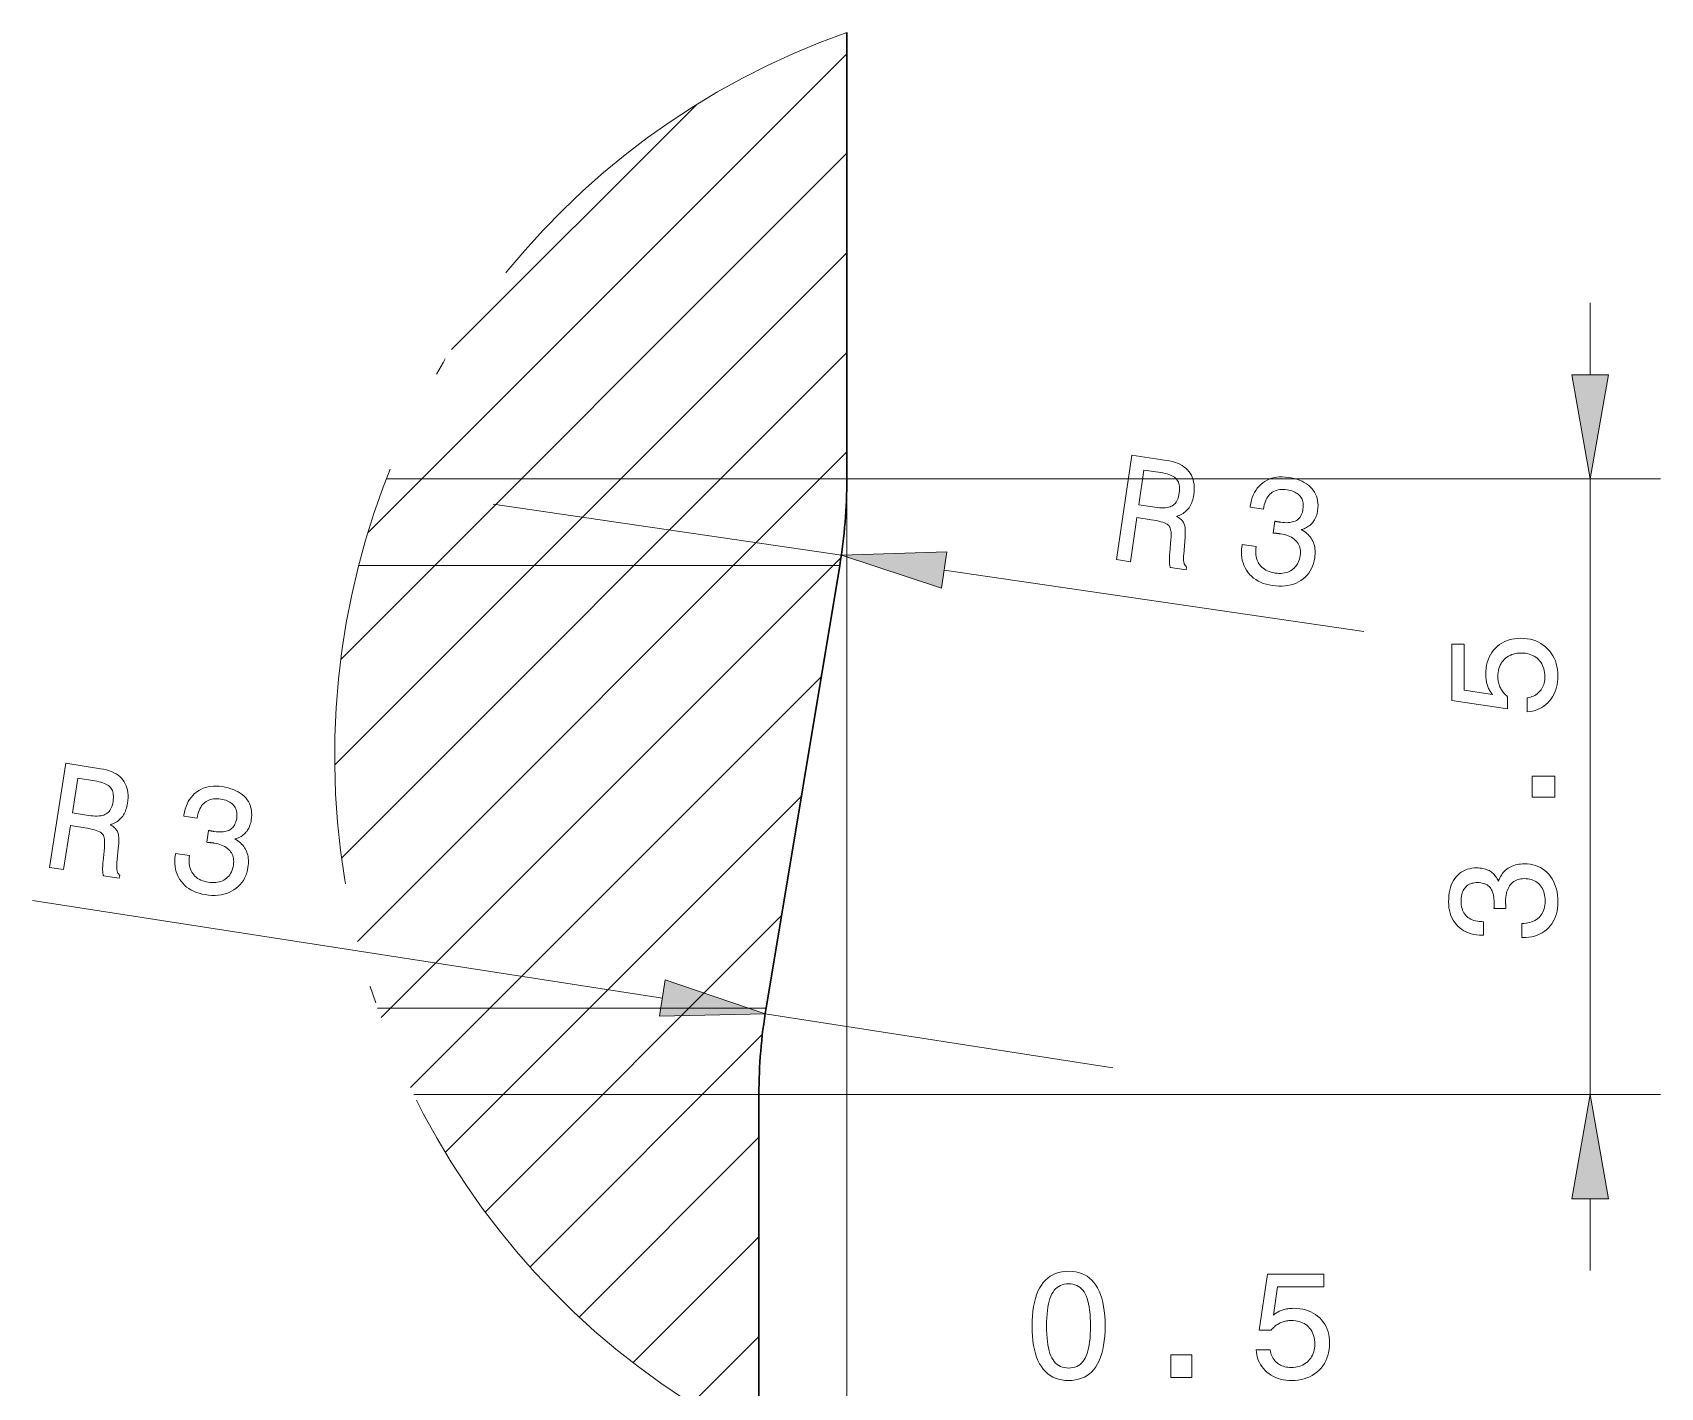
# Model space of a CAD drawing. Extents: x 0 to 594, y 0 to 521.
# Drawn here: x 475.3 to 521.56, y 253.57 to 292.06 of the extents above; entities that cross this region are included whole.
import ezdxf

# ---------------------------------------------------------------- set-up
doc = ezdxf.new("R2010")
doc.units = 0
doc.linetypes.add('DASHDOT', pattern=[18.5, 12, -3, 0.5, -3])

msp = doc.modelspace()

# ---------------------------------------------------------------- linework, layer by layer
at = {"color": 7, "lineweight": 30, "ltscale": 0.31689}
msp.add_line((498.443, 279.384), (498.443, 292.059), dxfattribs=at)
at = {"color": 7, "lineweight": 13, "ltscale": 0.481256}
msp.add_line((484.831, 277.846), (498.443, 291.458), dxfattribs=at)
at = {"color": 7, "lineweight": 13, "ltscale": 0.246368}
msp.add_line((487.208, 283.051), (494.176, 290.019), dxfattribs=at)
at = {"color": 7, "lineweight": 13}
for p, q in [((484.071, 274.257), (498.443, 288.63)), ((483.895, 271.253), (498.443, 285.801)), ((484.086, 268.616), (498.443, 282.973)), ((498.443, 279.384), (498.443, 250.849)), ((498.443, 279.384), (521.561, 279.384)), ((495.943, 261.884), (521.561, 261.884))]:
    msp.add_line(p, q, dxfattribs=at)
at = {"color": 7, "lineweight": 13, "ltscale": 0.051139}
msp.add_line((519.561, 282.338), (519.561, 284.384), dxfattribs=at)
at = {"color": 7, "lineweight": 13, "ltscale": 0.491676}
msp.add_line((484.537, 266.238), (498.443, 280.144), dxfattribs=at)
at = {"color": 7, "lineweight": 13, "ltscale": 0.327127}
msp.add_line((498.443, 279.384), (485.358, 279.384), dxfattribs=at)
at = {"color": 7, "lineweight": 13, "ltscale": 0.4375}
msp.add_line((519.561, 261.884), (519.561, 279.384), dxfattribs=at)
at = {"color": 7, "lineweight": 13, "ltscale": 0.249999}
msp.add_line((488.391, 278.661), (498.286, 277.215), dxfattribs=at)
at = {"color": 7, "lineweight": 13, "ltscale": 0.462069}
msp.add_line((485.205, 264.078), (498.275, 277.147), dxfattribs=at)
at = {"color": 7, "lineweight": 13, "ltscale": 0.341782}
msp.add_line((498.24, 276.921), (484.568, 276.921), dxfattribs=at)
at = {"color": 7, "lineweight": 30, "ltscale": 0.318689}
msp.add_line((496.147, 264.346), (498.24, 276.921), dxfattribs=at)
at = {"color": 7, "lineweight": 13, "ltscale": 0.30114}
msp.add_line((501.209, 276.788), (513.128, 275.047), dxfattribs=at)
at = {"color": 7, "lineweight": 13, "ltscale": 0.412629}
msp.add_line((486.042, 262.086), (497.713, 273.757), dxfattribs=at)
at = {"color": 7, "lineweight": 13, "ltscale": 0.357621}
msp.add_line((487.033, 260.249), (497.148, 270.364), dxfattribs=at)
at = {"color": 7, "lineweight": 13, "ltscale": 0.452789}
msp.add_line((493.2, 264.63), (475.302, 267.401), dxfattribs=at)
at = {"color": 7, "lineweight": 13, "ltscale": 0.297421}
msp.add_line((488.171, 258.559), (496.584, 266.971), dxfattribs=at)
at = {"color": 7, "lineweight": 13, "ltscale": 0.276168}
msp.add_line((496.147, 264.346), (485.1, 264.346), dxfattribs=at)
at = {"color": 7, "lineweight": 13, "ltscale": 0.250001}
msp.add_line((506.002, 262.648), (496.12, 264.178), dxfattribs=at)
at = {"color": 7, "lineweight": 13, "ltscale": 0.233497}
msp.add_line((489.438, 256.997), (496.042, 263.601), dxfattribs=at)
at = {"color": 7, "lineweight": 13, "ltscale": 0.245284}
msp.add_line((495.943, 261.884), (486.132, 261.884), dxfattribs=at)
at = {"color": 7, "lineweight": 30, "ltscale": 0.246409}
msp.add_line((495.943, 252.027), (495.943, 261.884), dxfattribs=at)
at = {"color": 7, "lineweight": 13, "ltscale": 0.18036}
msp.add_line((490.842, 255.572), (495.943, 260.674), dxfattribs=at)
at = {"color": 7, "lineweight": 13, "ltscale": 0.05114}
msp.add_line((519.561, 256.884), (519.561, 258.929), dxfattribs=at)
at = {"color": 7, "lineweight": 13, "ltscale": 0.126326}
msp.add_line((492.37, 254.272), (495.943, 257.845), dxfattribs=at)
at = {"color": 7, "lineweight": 13, "ltscale": 0.067364}
msp.add_line((494.038, 253.112), (495.943, 255.017), dxfattribs=at)
at = {"color": 7, "lineweight": 13}
for points in [[(519.04, 282.338), (519.561, 279.384), (520.082, 282.338)], [(506.102, 277.084), (506.535, 280.048), (507.526, 279.903), (507.611, 279.889), (507.691, 279.87), (507.767, 279.848), (507.838, 279.822), (507.904, 279.793), (507.965, 279.76), (508.021, 279.723), (508.073, 279.682), (508.12, 279.638), (508.162, 279.59), (508.199, 279.538), (508.231, 279.483), (508.257, 279.425), (508.279, 279.364), (508.295, 279.299), (508.306, 279.232), (508.312, 279.16), (508.313, 279.086), (508.309, 279.008), (508.299, 278.927), (508.291, 278.879), (508.282, 278.833), (508.27, 278.789), (508.257, 278.746), (508.242, 278.706), (508.225, 278.667), (508.206, 278.629), (508.186, 278.594), (508.164, 278.561), (508.14, 278.529), (508.114, 278.499), (508.087, 278.471), (508.058, 278.444), (508.028, 278.42), (507.995, 278.398), (507.961, 278.377), (507.926, 278.358), (507.889, 278.341), (507.85, 278.326), (507.809, 278.313), (507.839, 278.298), (507.867, 278.282), (507.893, 278.264), (507.917, 278.246), (507.939, 278.228), (507.959, 278.208), (507.977, 278.187), (507.993, 278.165), (508.007, 278.143), (508.019, 278.119), (508.03, 278.094), (508.038, 278.065), (508.045, 278.033), (508.051, 277.998), (508.055, 277.96), (508.058, 277.918), (508.059, 277.874), (508.058, 277.826), (508.056, 277.775), (508.053, 277.721), (508.014, 277.235), (508.012, 277.204), (508.01, 277.175), (508.009, 277.147), (508.009, 277.121), (508.009, 277.097), (508.01, 277.074), (508.011, 277.053), (508.014, 277.034), (508.016, 277.016), (508.02, 276.999), (508.024, 276.984), (508.029, 276.97), (508.034, 276.956), (508.041, 276.943), (508.048, 276.93), (508.056, 276.918), (508.065, 276.906), (508.074, 276.895), (508.084, 276.885), (508.095, 276.875), (508.084, 276.794), (507.635, 276.86), (507.631, 276.871), (507.627, 276.882), (507.623, 276.895), (507.62, 276.909), (507.617, 276.924), (507.615, 276.939), (507.613, 276.956), (507.611, 276.973), (507.609, 276.991), (507.608, 277.011), (507.607, 277.031), (507.607, 277.053), (507.607, 277.076), (507.607, 277.1), (507.608, 277.126), (507.609, 277.153), (507.61, 277.181), (507.612, 277.211), (507.614, 277.241), (507.617, 277.274), (507.652, 277.66), (507.656, 277.717), (507.658, 277.77), (507.657, 277.819), (507.654, 277.864), (507.649, 277.905), (507.641, 277.943), (507.631, 277.977), (507.619, 278.007), (507.605, 278.033), (507.588, 278.055), (507.567, 278.076), (507.54, 278.095), (507.506, 278.113), (507.465, 278.131), (507.418, 278.147), (507.365, 278.163), (507.305, 278.178), (507.239, 278.192), (507.167, 278.206), (507.088, 278.218), (506.681, 278.277), (506.498, 277.026)], [(507.362, 279.556), (506.878, 279.627), (506.734, 278.64), (507.191, 278.574), (507.259, 278.565), (507.323, 278.559), (507.383, 278.556), (507.439, 278.556), (507.491, 278.559), (507.539, 278.565), (507.584, 278.574), (507.624, 278.585), (507.661, 278.6), (507.694, 278.617), (507.723, 278.638), (507.751, 278.662), (507.776, 278.69), (507.799, 278.721), (507.819, 278.755), (507.838, 278.793), (507.853, 278.834), (507.867, 278.879), (507.878, 278.927), (507.887, 278.979), (507.893, 279.03), (507.896, 279.079), (507.896, 279.125), (507.893, 279.169), (507.886, 279.21), (507.877, 279.248), (507.864, 279.284), (507.848, 279.317), (507.829, 279.347), (507.807, 279.375), (507.781, 279.401), (507.751, 279.425), (507.717, 279.448), (507.678, 279.468), (507.636, 279.487), (507.589, 279.505), (507.539, 279.52), (507.484, 279.534), (507.425, 279.546)], [(509.674, 277.512), (510.068, 277.454), (510.062, 277.393), (510.06, 277.334), (510.061, 277.277), (510.066, 277.222), (510.074, 277.17), (510.086, 277.12), (510.102, 277.073), (510.121, 277.027), (510.143, 276.985), (510.17, 276.944), (510.199, 276.907), (510.232, 276.872), (510.268, 276.84), (510.307, 276.812), (510.35, 276.786), (510.395, 276.764), (510.444, 276.744), (510.496, 276.728), (510.551, 276.715), (510.609, 276.704), (510.666, 276.698), (510.721, 276.694), (510.775, 276.694), (510.826, 276.698), (510.875, 276.705), (510.923, 276.716), (510.968, 276.73), (511.011, 276.748), (511.052, 276.769), (511.092, 276.794), (511.128, 276.821), (511.162, 276.852), (511.192, 276.885), (511.22, 276.922), (511.245, 276.961), (511.266, 277.003), (511.285, 277.048), (511.3, 277.095), (511.313, 277.146), (511.322, 277.199), (511.328, 277.248), (511.329, 277.295), (511.328, 277.34), (511.322, 277.384), (511.313, 277.426), (511.3, 277.466), (511.284, 277.505), (511.264, 277.541), (511.24, 277.577), (511.213, 277.61), (511.182, 277.641), (511.149, 277.67), (511.112, 277.697), (511.072, 277.721), (511.029, 277.743), (510.983, 277.763), (510.933, 277.78), (510.881, 277.794), (510.826, 277.807), (510.767, 277.817), (510.759, 277.818), (510.75, 277.819), (510.742, 277.82), (510.733, 277.821), (510.724, 277.823), (510.715, 277.824), (510.706, 277.825), (510.697, 277.826), (510.688, 277.827), (510.679, 277.828), (510.67, 277.828), (510.659, 277.829), (510.649, 277.831), (510.637, 277.832), (510.625, 277.833), (510.613, 277.834), (510.6, 277.835), (510.586, 277.836), (510.572, 277.838), (510.557, 277.839), (510.606, 278.175), (510.615, 278.173), (510.624, 278.171), (510.633, 278.17), (510.642, 278.168), (510.651, 278.166), (510.659, 278.165), (510.668, 278.163), (510.677, 278.162), (510.685, 278.16), (510.693, 278.159), (510.702, 278.157), (510.71, 278.156), (510.718, 278.155), (510.726, 278.154), (510.733, 278.152), (510.741, 278.151), (510.749, 278.15), (510.756, 278.149), (510.763, 278.148), (510.77, 278.147), (510.827, 278.139), (510.88, 278.135), (510.931, 278.134), (510.98, 278.135), (511.025, 278.138), (511.068, 278.145), (511.109, 278.154), (511.146, 278.166), (511.181, 278.181), (511.214, 278.198), (511.243, 278.218), (511.271, 278.241), (511.296, 278.267), (511.319, 278.295), (511.339, 278.326), (511.356, 278.361), (511.372, 278.397), (511.385, 278.437), (511.395, 278.48), (511.403, 278.525), (511.408, 278.569), (511.41, 278.612), (511.409, 278.653), (511.405, 278.692), (511.399, 278.729), (511.389, 278.765), (511.376, 278.799), (511.36, 278.831), (511.341, 278.862), (511.319, 278.891), (511.294, 278.918), (511.267, 278.943), (511.237, 278.966), (511.204, 278.987), (511.168, 279.006), (511.13, 279.022), (511.089, 279.037), (511.045, 279.05), (510.999, 279.06), (510.95, 279.068), (510.894, 279.075), (510.841, 279.078), (510.79, 279.077), (510.741, 279.073), (510.694, 279.065), (510.65, 279.053), (510.608, 279.038), (510.568, 279.019), (510.531, 278.997), (510.496, 278.971), (510.463, 278.941), (510.432, 278.908), (510.405, 278.872), (510.379, 278.832), (510.356, 278.789), (510.336, 278.742), (510.318, 278.692), (510.303, 278.638), (510.29, 278.581), (510.28, 278.521), (509.9, 278.576), (509.904, 278.605), (509.919, 278.691), (509.939, 278.771), (509.963, 278.848), (509.992, 278.92), (510.025, 278.988), (510.063, 279.052), (510.105, 279.111), (510.152, 279.166), (510.203, 279.217), (510.259, 279.263), (510.319, 279.305), (510.381, 279.34), (510.446, 279.371), (510.514, 279.395), (510.585, 279.414), (510.659, 279.427), (510.735, 279.434), (510.814, 279.436), (510.896, 279.432), (510.98, 279.422), (511.069, 279.407), (511.153, 279.388), (511.232, 279.366), (511.306, 279.34), (511.376, 279.31), (511.441, 279.277), (511.502, 279.24), (511.557, 279.2), (511.608, 279.156), (511.655, 279.108), (511.696, 279.057), (511.731, 279.004), (511.762, 278.948), (511.786, 278.89), (511.805, 278.828), (511.819, 278.765), (511.827, 278.698), (511.83, 278.629), (511.827, 278.558), (511.819, 278.483), (511.812, 278.441), (511.803, 278.401), (511.792, 278.361), (511.78, 278.324), (511.766, 278.288), (511.75, 278.253), (511.733, 278.22), (511.714, 278.189), (511.693, 278.159), (511.67, 278.13), (511.646, 278.103), (511.62, 278.078), (511.593, 278.055), (511.564, 278.033), (511.533, 278.013), (511.501, 277.995), (511.467, 277.979), (511.432, 277.964), (511.395, 277.951), (511.356, 277.94), (511.4, 277.914), (511.442, 277.887), (511.48, 277.859), (511.517, 277.828), (511.551, 277.797), (511.582, 277.763), (511.61, 277.728), (511.636, 277.691), (511.659, 277.653), (511.68, 277.613), (511.698, 277.572), (511.713, 277.529), (511.726, 277.485), (511.736, 277.439), (511.743, 277.392), (511.747, 277.344), (511.749, 277.295), (511.748, 277.244), (511.744, 277.192), (511.737, 277.138), (511.722, 277.055), (511.702, 276.976), (511.676, 276.901), (511.645, 276.83), (511.608, 276.763), (511.566, 276.701), (511.519, 276.643), (511.466, 276.589), (511.408, 276.54), (511.345, 276.494), (511.278, 276.454), (511.207, 276.42), (511.133, 276.391), (511.057, 276.368), (510.977, 276.35), (510.894, 276.339), (510.808, 276.333), (510.719, 276.332), (510.627, 276.338), (510.531, 276.349), (510.442, 276.365), (510.357, 276.386), (510.276, 276.411), (510.2, 276.442), (510.129, 276.477), (510.062, 276.517), (509.999, 276.562), (509.941, 276.611), (509.887, 276.666), (509.838, 276.725), (509.795, 276.788), (509.757, 276.854), (509.725, 276.923), (509.699, 276.995), (509.679, 277.069), (509.665, 277.146), (509.658, 277.226), (509.656, 277.309), (509.66, 277.395), (509.67, 277.483)], [(501.284, 277.303), (498.286, 277.215), (501.134, 276.272)], [(517.778, 272.76), (517.778, 273.161), (517.824, 273.169), (517.868, 273.18), (517.91, 273.194), (517.949, 273.21), (517.987, 273.228), (518.022, 273.248), (518.056, 273.272), (518.087, 273.297), (518.117, 273.326), (518.144, 273.356), (518.169, 273.389), (518.192, 273.423), (518.211, 273.459), (518.229, 273.497), (518.243, 273.537), (518.255, 273.579), (518.264, 273.622), (518.271, 273.667), (518.275, 273.713), (518.276, 273.762), (518.274, 273.821), (518.269, 273.878), (518.259, 273.932), (518.247, 273.984), (518.23, 274.034), (518.21, 274.081), (518.186, 274.126), (518.159, 274.169), (518.127, 274.209), (518.093, 274.247), (518.055, 274.282), (518.015, 274.313), (517.972, 274.34), (517.927, 274.364), (517.88, 274.384), (517.831, 274.401), (517.779, 274.414), (517.725, 274.423), (517.668, 274.428), (517.61, 274.43), (517.55, 274.428), (517.492, 274.423), (517.438, 274.414), (517.385, 274.401), (517.335, 274.385), (517.288, 274.365), (517.243, 274.341), (517.2, 274.314), (517.16, 274.283), (517.123, 274.249), (517.088, 274.211), (517.057, 274.171), (517.03, 274.129), (517.007, 274.084), (516.987, 274.037), (516.97, 273.987), (516.958, 273.934), (516.949, 273.879), (516.943, 273.822), (516.941, 273.762), (516.942, 273.727), (516.944, 273.693), (516.948, 273.66), (516.953, 273.627), (516.959, 273.595), (516.966, 273.563), (516.976, 273.532), (516.986, 273.502), (516.998, 273.472), (517.011, 273.443), (517.026, 273.414), (517.042, 273.386), (517.059, 273.359), (517.078, 273.333), (517.097, 273.307), (517.119, 273.283), (517.141, 273.258), (517.166, 273.235), (517.191, 273.212), (517.218, 273.191), (517.218, 272.847), (515.628, 273.083), (515.628, 274.685), (515.982, 274.685), (515.982, 273.372), (516.79, 273.252), (516.771, 273.274), (516.754, 273.296), (516.737, 273.32), (516.721, 273.344), (516.706, 273.369), (516.692, 273.395), (516.679, 273.421), (516.667, 273.449), (516.656, 273.477), (516.645, 273.506), (516.636, 273.535), (516.627, 273.565), (516.62, 273.596), (516.614, 273.627), (516.608, 273.659), (516.604, 273.691), (516.6, 273.724), (516.598, 273.757), (516.596, 273.791), (516.596, 273.825), (516.598, 273.916), (516.607, 274.003), (516.62, 274.086), (516.64, 274.166), (516.664, 274.242), (516.694, 274.314), (516.73, 274.383), (516.771, 274.449), (516.818, 274.51), (516.87, 274.568), (516.926, 274.622), (516.986, 274.67), (517.05, 274.712), (517.116, 274.748), (517.187, 274.779), (517.26, 274.805), (517.337, 274.824), (517.418, 274.839), (517.501, 274.847), (517.589, 274.85), (517.681, 274.847), (517.77, 274.838), (517.856, 274.823), (517.938, 274.802), (518.016, 274.775), (518.091, 274.742), (518.162, 274.704), (518.23, 274.659), (518.294, 274.608), (518.354, 274.551), (518.41, 274.49), (518.459, 274.425), (518.503, 274.356), (518.542, 274.284), (518.574, 274.208), (518.6, 274.129), (518.621, 274.046), (518.635, 273.959), (518.644, 273.868), (518.647, 273.775), (518.645, 273.691), (518.637, 273.611), (518.625, 273.533), (518.609, 273.459), (518.587, 273.387), (518.561, 273.318), (518.53, 273.252), (518.494, 273.189), (518.453, 273.129), (518.408, 273.071), (518.358, 273.018), (518.306, 272.97), (518.251, 272.926), (518.192, 272.888), (518.131, 272.854), (518.066, 272.825), (517.999, 272.802), (517.928, 272.783), (517.855, 272.769)], [(475.788, 268.338), (476.247, 271.298), (477.236, 271.145), (477.321, 271.13), (477.402, 271.111), (477.477, 271.088), (477.548, 271.062), (477.613, 271.032), (477.674, 270.998), (477.73, 270.961), (477.781, 270.92), (477.828, 270.875), (477.87, 270.826), (477.906, 270.775), (477.937, 270.719), (477.964, 270.661), (477.985, 270.6), (478, 270.535), (478.011, 270.467), (478.016, 270.396), (478.017, 270.321), (478.012, 270.244), (478.001, 270.163), (477.993, 270.115), (477.983, 270.069), (477.971, 270.025), (477.957, 269.982), (477.942, 269.942), (477.925, 269.903), (477.906, 269.866), (477.885, 269.831), (477.863, 269.797), (477.839, 269.766), (477.813, 269.736), (477.785, 269.708), (477.756, 269.682), (477.725, 269.658), (477.693, 269.636), (477.659, 269.615), (477.623, 269.597), (477.586, 269.58), (477.547, 269.565), (477.506, 269.553), (477.536, 269.537), (477.564, 269.521), (477.59, 269.503), (477.614, 269.485), (477.635, 269.466), (477.655, 269.446), (477.673, 269.425), (477.689, 269.403), (477.703, 269.381), (477.715, 269.357), (477.725, 269.331), (477.733, 269.303), (477.74, 269.271), (477.745, 269.236), (477.749, 269.197), (477.751, 269.156), (477.752, 269.111), (477.751, 269.064), (477.749, 269.013), (477.745, 268.959), (477.701, 268.473), (477.699, 268.442), (477.697, 268.413), (477.696, 268.385), (477.695, 268.359), (477.695, 268.335), (477.696, 268.312), (477.698, 268.291), (477.7, 268.272), (477.702, 268.254), (477.706, 268.237), (477.709, 268.222), (477.714, 268.208), (477.72, 268.194), (477.726, 268.18), (477.733, 268.168), (477.741, 268.155), (477.75, 268.144), (477.759, 268.133), (477.769, 268.123), (477.78, 268.113), (477.767, 268.032), (477.32, 268.101), (477.315, 268.112), (477.312, 268.124), (477.308, 268.137), (477.305, 268.15), (477.302, 268.165), (477.3, 268.18), (477.298, 268.197), (477.296, 268.214), (477.295, 268.233), (477.294, 268.252), (477.293, 268.272), (477.293, 268.294), (477.293, 268.317), (477.294, 268.342), (477.295, 268.367), (477.296, 268.394), (477.298, 268.422), (477.3, 268.452), (477.302, 268.483), (477.305, 268.515), (477.343, 268.901), (477.348, 268.958), (477.35, 269.011), (477.35, 269.06), (477.347, 269.105), (477.342, 269.146), (477.335, 269.184), (477.325, 269.218), (477.314, 269.248), (477.299, 269.274), (477.283, 269.297), (477.262, 269.317), (477.235, 269.337), (477.201, 269.355), (477.161, 269.373), (477.114, 269.39), (477.061, 269.407), (477.001, 269.422), (476.935, 269.437), (476.863, 269.451), (476.784, 269.464), (476.378, 269.527), (476.184, 268.277)], [(477.07, 270.8), (476.586, 270.875), (476.434, 269.889), (476.89, 269.819), (476.958, 269.809), (477.021, 269.803), (477.081, 269.799), (477.138, 269.799), (477.19, 269.802), (477.238, 269.807), (477.283, 269.815), (477.323, 269.827), (477.36, 269.841), (477.393, 269.858), (477.423, 269.878), (477.451, 269.902), (477.476, 269.93), (477.499, 269.96), (477.52, 269.995), (477.538, 270.032), (477.555, 270.074), (477.569, 270.118), (477.58, 270.166), (477.59, 270.218), (477.596, 270.269), (477.6, 270.318), (477.6, 270.364), (477.597, 270.408), (477.591, 270.448), (477.581, 270.487), (477.569, 270.523), (477.553, 270.556), (477.534, 270.587), (477.513, 270.615), (477.487, 270.641), (477.457, 270.665), (477.423, 270.688), (477.385, 270.709), (477.343, 270.728), (477.297, 270.746), (477.246, 270.762), (477.191, 270.776), (477.133, 270.789)], [(479.364, 268.736), (479.758, 268.675), (479.751, 268.613), (479.748, 268.554), (479.749, 268.497), (479.753, 268.443), (479.761, 268.39), (479.773, 268.34), (479.788, 268.293), (479.806, 268.247), (479.829, 268.204), (479.855, 268.164), (479.884, 268.126), (479.917, 268.091), (479.953, 268.059), (479.991, 268.03), (480.034, 268.004), (480.079, 267.981), (480.127, 267.962), (480.179, 267.945), (480.234, 267.931), (480.292, 267.92), (480.349, 267.913), (480.404, 267.909), (480.458, 267.909), (480.509, 267.912), (480.559, 267.919), (480.606, 267.929), (480.651, 267.943), (480.695, 267.96), (480.736, 267.981), (480.775, 268.005), (480.812, 268.033), (480.846, 268.063), (480.877, 268.096), (480.905, 268.132), (480.93, 268.171), (480.952, 268.213), (480.971, 268.258), (480.987, 268.305), (481, 268.355), (481.009, 268.409), (481.015, 268.457), (481.018, 268.504), (481.016, 268.55), (481.011, 268.593), (481.002, 268.636), (480.99, 268.676), (480.974, 268.715), (480.954, 268.752), (480.931, 268.787), (480.904, 268.821), (480.873, 268.852), (480.84, 268.882), (480.803, 268.909), (480.763, 268.933), (480.721, 268.955), (480.675, 268.975), (480.625, 268.993), (480.573, 269.008), (480.518, 269.021), (480.46, 269.031), (480.451, 269.033), (480.443, 269.034), (480.434, 269.035), (480.425, 269.036), (480.417, 269.037), (480.408, 269.039), (480.399, 269.04), (480.39, 269.041), (480.381, 269.042), (480.372, 269.043), (480.362, 269.044), (480.352, 269.045), (480.341, 269.046), (480.33, 269.047), (480.318, 269.048), (480.306, 269.05), (480.293, 269.051), (480.279, 269.052), (480.265, 269.054), (480.25, 269.055), (480.302, 269.391), (480.311, 269.389), (480.32, 269.387), (480.329, 269.385), (480.338, 269.384), (480.346, 269.382), (480.355, 269.38), (480.364, 269.379), (480.372, 269.377), (480.38, 269.375), (480.389, 269.374), (480.397, 269.372), (480.405, 269.371), (480.413, 269.37), (480.421, 269.368), (480.429, 269.367), (480.436, 269.366), (480.444, 269.364), (480.451, 269.363), (480.459, 269.362), (480.466, 269.361), (480.522, 269.353), (480.576, 269.349), (480.626, 269.347), (480.675, 269.347), (480.72, 269.351), (480.763, 269.357), (480.804, 269.366), (480.842, 269.377), (480.877, 269.392), (480.909, 269.409), (480.939, 269.428), (480.967, 269.451), (480.992, 269.477), (481.015, 269.505), (481.036, 269.536), (481.054, 269.57), (481.069, 269.607), (481.082, 269.646), (481.093, 269.689), (481.102, 269.734), (481.107, 269.778), (481.11, 269.821), (481.109, 269.862), (481.105, 269.901), (481.099, 269.938), (481.089, 269.974), (481.077, 270.008), (481.061, 270.041), (481.042, 270.072), (481.021, 270.101), (480.996, 270.128), (480.969, 270.153), (480.939, 270.176), (480.906, 270.198), (480.871, 270.217), (480.833, 270.234), (480.792, 270.249), (480.748, 270.262), (480.702, 270.273), (480.653, 270.281), (480.597, 270.288), (480.544, 270.292), (480.493, 270.291), (480.444, 270.287), (480.398, 270.28), (480.353, 270.269), (480.311, 270.254), (480.271, 270.235), (480.233, 270.213), (480.198, 270.188), (480.165, 270.158), (480.134, 270.126), (480.106, 270.089), (480.08, 270.05), (480.057, 270.007), (480.036, 269.96), (480.018, 269.91), (480.002, 269.857), (479.989, 269.8), (479.978, 269.739), (479.599, 269.798), (479.604, 269.827), (479.619, 269.912), (479.64, 269.993), (479.664, 270.069), (479.694, 270.141), (479.727, 270.209), (479.766, 270.272), (479.809, 270.331), (479.856, 270.386), (479.908, 270.436), (479.964, 270.482), (480.024, 270.523), (480.087, 270.558), (480.152, 270.588), (480.22, 270.612), (480.291, 270.63), (480.365, 270.642), (480.441, 270.649), (480.52, 270.65), (480.602, 270.645), (480.686, 270.635), (480.775, 270.619), (480.859, 270.599), (480.938, 270.576), (481.012, 270.55), (481.081, 270.52), (481.146, 270.486), (481.206, 270.449), (481.262, 270.408), (481.312, 270.363), (481.358, 270.315), (481.399, 270.264), (481.434, 270.21), (481.464, 270.154), (481.488, 270.095), (481.506, 270.034), (481.52, 269.97), (481.527, 269.904), (481.529, 269.835), (481.526, 269.763), (481.517, 269.689), (481.51, 269.647), (481.5, 269.606), (481.489, 269.567), (481.477, 269.53), (481.463, 269.494), (481.447, 269.459), (481.429, 269.426), (481.409, 269.395), (481.388, 269.365), (481.365, 269.337), (481.341, 269.31), (481.315, 269.285), (481.287, 269.262), (481.258, 269.241), (481.227, 269.221), (481.195, 269.203), (481.161, 269.187), (481.125, 269.173), (481.088, 269.16), (481.049, 269.149), (481.093, 269.123), (481.135, 269.096), (481.173, 269.067), (481.209, 269.037), (481.243, 269.004), (481.274, 268.971), (481.302, 268.935), (481.327, 268.898), (481.35, 268.86), (481.371, 268.82), (481.388, 268.778), (481.403, 268.735), (481.416, 268.691), (481.425, 268.646), (481.432, 268.599), (481.436, 268.55), (481.437, 268.501), (481.435, 268.45), (481.431, 268.398), (481.424, 268.344), (481.408, 268.261), (481.387, 268.182), (481.361, 268.107), (481.329, 268.037), (481.292, 267.971), (481.249, 267.909), (481.201, 267.851), (481.148, 267.798), (481.09, 267.749), (481.026, 267.704), (480.958, 267.664), (480.888, 267.63), (480.814, 267.602), (480.737, 267.58), (480.657, 267.563), (480.574, 267.552), (480.488, 267.547), (480.399, 267.547), (480.306, 267.554), (480.211, 267.566), (480.122, 267.582), (480.037, 267.604), (479.957, 267.63), (479.881, 267.661), (479.81, 267.697), (479.743, 267.737), (479.681, 267.783), (479.623, 267.833), (479.57, 267.888), (479.522, 267.948), (479.478, 268.011), (479.441, 268.078), (479.41, 268.147), (479.385, 268.218), (479.365, 268.293), (479.352, 268.37), (479.345, 268.45), (479.344, 268.533), (479.349, 268.618), (479.36, 268.707)], [(518.561, 270.334), (517.918, 270.334), (517.918, 270.931), (518.561, 270.931)], [(517.62, 266.345), (517.62, 266.744), (517.682, 266.747), (517.741, 266.753), (517.797, 266.762), (517.851, 266.775), (517.901, 266.79), (517.949, 266.809), (517.993, 266.832), (518.035, 266.857), (518.074, 266.886), (518.11, 266.918), (518.144, 266.952), (518.173, 266.99), (518.199, 267.03), (518.222, 267.073), (518.241, 267.119), (518.257, 267.167), (518.269, 267.218), (518.277, 267.271), (518.283, 267.328), (518.284, 267.387), (518.283, 267.444), (518.278, 267.5), (518.27, 267.552), (518.259, 267.603), (518.245, 267.65), (518.227, 267.696), (518.207, 267.738), (518.183, 267.779), (518.156, 267.816), (518.126, 267.852), (518.094, 267.884), (518.058, 267.913), (518.021, 267.938), (517.981, 267.96), (517.939, 267.979), (517.894, 267.994), (517.847, 268.006), (517.798, 268.014), (517.746, 268.02), (517.692, 268.021), (517.643, 268.02), (517.596, 268.015), (517.551, 268.006), (517.509, 267.994), (517.469, 267.979), (517.431, 267.961), (517.395, 267.939), (517.361, 267.914), (517.33, 267.885), (517.301, 267.854), (517.274, 267.819), (517.25, 267.781), (517.229, 267.741), (517.211, 267.698), (517.196, 267.652), (517.183, 267.604), (517.173, 267.552), (517.166, 267.498), (517.162, 267.442), (517.161, 267.382), (517.161, 267.374), (517.161, 267.365), (517.161, 267.357), (517.161, 267.348), (517.161, 267.339), (517.161, 267.33), (517.162, 267.321), (517.162, 267.312), (517.162, 267.303), (517.163, 267.294), (517.163, 267.284), (517.164, 267.274), (517.164, 267.263), (517.165, 267.252), (517.165, 267.24), (517.166, 267.228), (517.167, 267.215), (517.168, 267.201), (517.168, 267.187), (517.169, 267.172), (516.83, 267.172), (516.83, 267.181), (516.831, 267.19), (516.831, 267.199), (516.831, 267.208), (516.832, 267.217), (516.832, 267.226), (516.832, 267.234), (516.832, 267.243), (516.833, 267.252), (516.833, 267.26), (516.833, 267.269), (516.833, 267.277), (516.833, 267.285), (516.834, 267.293), (516.834, 267.301), (516.834, 267.309), (516.834, 267.316), (516.834, 267.324), (516.834, 267.331), (516.834, 267.338), (516.833, 267.395), (516.829, 267.449), (516.824, 267.499), (516.816, 267.547), (516.805, 267.591), (516.793, 267.633), (516.778, 267.672), (516.76, 267.707), (516.741, 267.74), (516.719, 267.769), (516.695, 267.796), (516.668, 267.82), (516.639, 267.841), (516.608, 267.859), (516.574, 267.874), (516.538, 267.887), (516.499, 267.897), (516.458, 267.904), (516.414, 267.908), (516.368, 267.91), (516.324, 267.908), (516.281, 267.904), (516.241, 267.897), (516.203, 267.888), (516.167, 267.876), (516.133, 267.861), (516.101, 267.843), (516.071, 267.822), (516.044, 267.799), (516.018, 267.774), (515.995, 267.745), (515.974, 267.714), (515.956, 267.681), (515.94, 267.646), (515.926, 267.608), (515.915, 267.567), (515.907, 267.525), (515.901, 267.48), (515.897, 267.432), (515.896, 267.382), (515.897, 267.326), (515.902, 267.273), (515.91, 267.223), (515.922, 267.175), (515.936, 267.13), (515.954, 267.088), (515.975, 267.049), (516, 267.012), (516.027, 266.978), (516.058, 266.947), (516.092, 266.919), (516.129, 266.894), (516.169, 266.871), (516.212, 266.852), (516.258, 266.836), (516.308, 266.822), (516.36, 266.812), (516.415, 266.804), (516.473, 266.8), (516.535, 266.798), (516.535, 266.415), (516.505, 266.415), (516.419, 266.417), (516.336, 266.425), (516.257, 266.438), (516.181, 266.456), (516.109, 266.479), (516.041, 266.507), (515.976, 266.54), (515.915, 266.579), (515.857, 266.622), (515.803, 266.671), (515.753, 266.724), (515.709, 266.781), (515.67, 266.841), (515.636, 266.904), (515.607, 266.972), (515.583, 267.042), (515.565, 267.117), (515.552, 267.195), (515.544, 267.276), (515.542, 267.361), (515.544, 267.451), (515.55, 267.537), (515.561, 267.619), (515.576, 267.696), (515.595, 267.769), (515.618, 267.838), (515.646, 267.904), (515.678, 267.964), (515.714, 268.021), (515.755, 268.074), (515.799, 268.122), (515.846, 268.165), (515.897, 268.203), (515.952, 268.236), (516.01, 268.264), (516.071, 268.286), (516.135, 268.304), (516.203, 268.317), (516.274, 268.324), (516.349, 268.327), (516.392, 268.326), (516.433, 268.323), (516.474, 268.318), (516.513, 268.312), (516.55, 268.303), (516.587, 268.292), (516.622, 268.28), (516.656, 268.266), (516.689, 268.249), (516.72, 268.231), (516.75, 268.211), (516.779, 268.189), (516.806, 268.165), (516.831, 268.14), (516.856, 268.112), (516.878, 268.083), (516.899, 268.052), (516.919, 268.019), (516.937, 267.984), (516.954, 267.947), (516.973, 267.995), (516.994, 268.04), (517.016, 268.082), (517.041, 268.123), (517.067, 268.161), (517.096, 268.196), (517.127, 268.23), (517.159, 268.26), (517.194, 268.289), (517.23, 268.315), (517.269, 268.339), (517.309, 268.36), (517.351, 268.379), (517.394, 268.396), (517.44, 268.409), (517.487, 268.421), (517.535, 268.43), (517.586, 268.436), (517.638, 268.44), (517.692, 268.441), (517.777, 268.438), (517.858, 268.429), (517.936, 268.414), (518.01, 268.394), (518.081, 268.367), (518.149, 268.335), (518.213, 268.296), (518.274, 268.252), (518.332, 268.202), (518.386, 268.146), (518.435, 268.085), (518.48, 268.02), (518.519, 267.951), (518.553, 267.878), (518.582, 267.802), (518.605, 267.722), (518.623, 267.637), (518.637, 267.549), (518.644, 267.457), (518.647, 267.361), (518.644, 267.27), (518.636, 267.183), (518.623, 267.1), (518.604, 267.02), (518.579, 266.944), (518.549, 266.872), (518.514, 266.804), (518.473, 266.739), (518.427, 266.678), (518.375, 266.621), (518.319, 266.569), (518.259, 266.522), (518.196, 266.481), (518.128, 266.445), (518.058, 266.414), (517.983, 266.389), (517.905, 266.37), (517.824, 266.356), (517.739, 266.348), (517.65, 266.345)], [(493.121, 264.116), (496.12, 264.178), (493.28, 265.145)], [(520.082, 258.929), (519.561, 261.884), (519.04, 258.929)], [(503.703, 255.312), (503.705, 255.46), (503.713, 255.602), (503.727, 255.736), (503.745, 255.862), (503.769, 255.982), (503.798, 256.094), (503.833, 256.199), (503.873, 256.297), (503.918, 256.387), (503.968, 256.47), (504.024, 256.546), (504.084, 256.613), (504.149, 256.673), (504.22, 256.725), (504.294, 256.768), (504.374, 256.804), (504.459, 256.832), (504.548, 256.852), (504.643, 256.864), (504.742, 256.868), (504.842, 256.864), (504.937, 256.852), (505.027, 256.832), (505.112, 256.805), (505.192, 256.769), (505.267, 256.726), (505.337, 256.674), (505.402, 256.615), (505.462, 256.548), (505.517, 256.473), (505.567, 256.391), (505.611, 256.301), (505.651, 256.203), (505.685, 256.098), (505.714, 255.986), (505.737, 255.866), (505.756, 255.739), (505.769, 255.604), (505.777, 255.461), (505.779, 255.312), (505.777, 255.162), (505.769, 255.021), (505.756, 254.886), (505.737, 254.759), (505.714, 254.64), (505.685, 254.528), (505.651, 254.423), (505.611, 254.326), (505.567, 254.236), (505.517, 254.154), (505.462, 254.08), (505.402, 254.013), (505.337, 253.954), (505.267, 253.903), (505.192, 253.86), (505.112, 253.825), (505.027, 253.797), (504.937, 253.778), (504.842, 253.766), (504.742, 253.762), (504.643, 253.766), (504.548, 253.778), (504.459, 253.798), (504.374, 253.825), (504.294, 253.861), (504.22, 253.904), (504.149, 253.955), (504.084, 254.014), (504.024, 254.082), (503.968, 254.156), (503.918, 254.239), (503.873, 254.329), (503.833, 254.426), (503.798, 254.531), (503.769, 254.642), (503.745, 254.762), (503.727, 254.888), (503.713, 255.022), (503.705, 255.163)], [(510.069, 254.631), (510.47, 254.631), (510.478, 254.585), (510.489, 254.541), (510.503, 254.5), (510.518, 254.46), (510.537, 254.422), (510.557, 254.387), (510.581, 254.353), (510.606, 254.322), (510.634, 254.292), (510.665, 254.265), (510.698, 254.24), (510.732, 254.218), (510.768, 254.198), (510.806, 254.181), (510.846, 254.166), (510.888, 254.154), (510.931, 254.145), (510.976, 254.139), (511.022, 254.135), (511.071, 254.133), (511.13, 254.135), (511.187, 254.141), (511.241, 254.15), (511.293, 254.163), (511.343, 254.179), (511.39, 254.199), (511.435, 254.223), (511.478, 254.251), (511.518, 254.282), (511.556, 254.317), (511.591, 254.355), (511.622, 254.395), (511.649, 254.437), (511.673, 254.482), (511.693, 254.529), (511.71, 254.579), (511.723, 254.63), (511.732, 254.684), (511.737, 254.741), (511.739, 254.799), (511.737, 254.859), (511.732, 254.917), (511.723, 254.972), (511.71, 255.024), (511.694, 255.074), (511.674, 255.121), (511.65, 255.166), (511.623, 255.209), (511.592, 255.249), (511.558, 255.286), (511.52, 255.321), (511.48, 255.352), (511.438, 255.379), (511.393, 255.402), (511.345, 255.422), (511.296, 255.439), (511.243, 255.451), (511.188, 255.461), (511.131, 255.466), (511.071, 255.468), (511.036, 255.467), (511.002, 255.465), (510.969, 255.461), (510.936, 255.457), (510.904, 255.45), (510.872, 255.443), (510.841, 255.434), (510.81, 255.423), (510.781, 255.411), (510.751, 255.398), (510.723, 255.384), (510.695, 255.368), (510.668, 255.35), (510.642, 255.332), (510.616, 255.312), (510.591, 255.29), (510.567, 255.268), (510.544, 255.244), (510.521, 255.218), (510.5, 255.192), (510.156, 255.192), (510.392, 256.781), (511.994, 256.781), (511.994, 256.427), (510.681, 256.427), (510.561, 255.62), (510.583, 255.638), (510.605, 255.656), (510.629, 255.672), (510.653, 255.688), (510.678, 255.703), (510.704, 255.717), (510.73, 255.73), (510.758, 255.742), (510.786, 255.754), (510.815, 255.764), (510.844, 255.773), (510.874, 255.782), (510.905, 255.789), (510.936, 255.796), (510.968, 255.801), (511, 255.806), (511.033, 255.809), (511.066, 255.812), (511.1, 255.813), (511.134, 255.814), (511.225, 255.811), (511.312, 255.803), (511.395, 255.789), (511.475, 255.77), (511.551, 255.745), (511.623, 255.715), (511.692, 255.679), (511.757, 255.638), (511.819, 255.591), (511.877, 255.539), (511.931, 255.483), (511.979, 255.423), (512.021, 255.36), (512.057, 255.293), (512.088, 255.223), (512.114, 255.149), (512.133, 255.072), (512.147, 254.992), (512.156, 254.908), (512.159, 254.821), (512.156, 254.728), (512.147, 254.639), (512.132, 254.553), (512.111, 254.471), (512.084, 254.393), (512.051, 254.318), (512.013, 254.247), (511.968, 254.18), (511.917, 254.116), (511.86, 254.055), (511.799, 254), (511.734, 253.95), (511.665, 253.906), (511.593, 253.868), (511.517, 253.835), (511.438, 253.809), (511.354, 253.789), (511.268, 253.774), (511.177, 253.765), (511.083, 253.762), (511, 253.765), (510.92, 253.772), (510.842, 253.784), (510.768, 253.801), (510.696, 253.822), (510.627, 253.848), (510.561, 253.879), (510.498, 253.915), (510.438, 253.956), (510.38, 254.001), (510.327, 254.051), (510.279, 254.103), (510.235, 254.159), (510.197, 254.217), (510.163, 254.278), (510.134, 254.343), (510.111, 254.41), (510.092, 254.481), (510.078, 254.554)], [(504.116, 255.312), (504.117, 255.191), (504.122, 255.077), (504.13, 254.97), (504.14, 254.869), (504.154, 254.775), (504.17, 254.688), (504.19, 254.607), (504.213, 254.533), (504.239, 254.465), (504.268, 254.404), (504.3, 254.349), (504.335, 254.301), (504.374, 254.257), (504.416, 254.22), (504.462, 254.188), (504.511, 254.162), (504.564, 254.142), (504.62, 254.128), (504.679, 254.119), (504.742, 254.116), (504.805, 254.119), (504.865, 254.128), (504.921, 254.142), (504.974, 254.162), (505.023, 254.188), (505.068, 254.219), (505.11, 254.256), (505.149, 254.299), (505.184, 254.347), (505.215, 254.401), (505.244, 254.461), (505.269, 254.529), (505.291, 254.603), (505.31, 254.683), (505.327, 254.771), (505.34, 254.865), (505.351, 254.967), (505.358, 255.075), (505.362, 255.19), (505.364, 255.312), (505.362, 255.434), (505.358, 255.549), (505.351, 255.658), (505.34, 255.759), (505.327, 255.854), (505.31, 255.942), (505.291, 256.023), (505.269, 256.097), (505.244, 256.164), (505.215, 256.225), (505.184, 256.279), (505.149, 256.327), (505.11, 256.37), (505.068, 256.407), (505.023, 256.438), (504.974, 256.464), (504.921, 256.484), (504.865, 256.498), (504.805, 256.506), (504.742, 256.509), (504.679, 256.506), (504.62, 256.498), (504.564, 256.483), (504.511, 256.463), (504.462, 256.437), (504.416, 256.406), (504.374, 256.368), (504.335, 256.325), (504.3, 256.276), (504.268, 256.221), (504.239, 256.161), (504.213, 256.093), (504.19, 256.019), (504.17, 255.938), (504.154, 255.85), (504.14, 255.756), (504.13, 255.655), (504.122, 255.547), (504.117, 255.433)], [(507.643, 253.849), (507.643, 254.492), (508.24, 254.492), (508.24, 253.849)]]:
    msp.add_lwpolyline(points, close=True, dxfattribs=at)
at = {"color": 7, "linetype": 'DASHDOT', "lineweight": 13}
msp.add_arc((505.663, 271.514), 21.777, 109.3626, 243.4904, dxfattribs=at)
at = {"color": 7, "lineweight": 30}
for centre, start, end in [((483.443, 279.384), 350.5503, 360), ((510.943, 261.884), 170.5503, 180)]:
    msp.add_arc(centre, 15, start, end, dxfattribs=at)
at = {"color": 7, "lineweight": 13}
for points in [[(519.04, 282.338), (519.561, 279.384), (519.04, 282.338), (520.082, 282.338)], [(501.284, 277.303), (498.286, 277.215), (501.284, 277.303), (501.134, 276.272)], [(493.121, 264.116), (496.12, 264.178), (493.121, 264.116), (493.28, 265.145)], [(520.082, 258.929), (519.561, 261.884), (520.082, 258.929), (519.04, 258.929)]]:
    msp.add_solid(points, dxfattribs=at)

doc.saveas('drawing.dxf')
